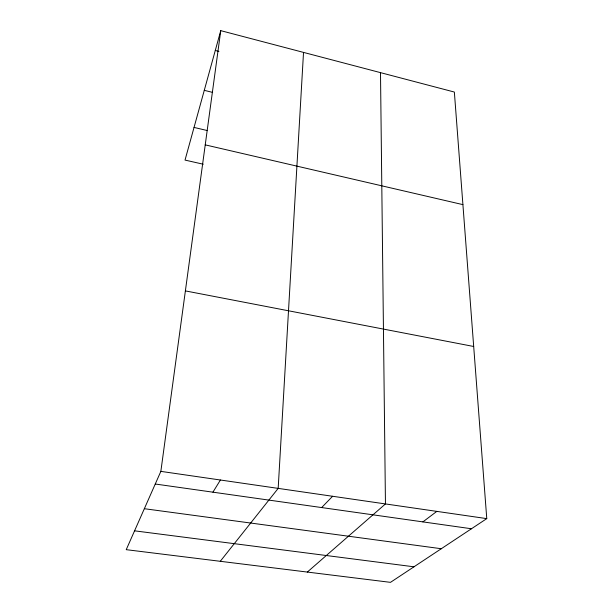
<?xml version="1.0" encoding="UTF-8"?>
<svg xmlns="http://www.w3.org/2000/svg" width="613" height="613" viewBox="0 0 613 613"><rect width="100%" height="100%" fill="white"/><g stroke="black" fill="none" stroke-linecap="round" stroke-linejoin="round"><path stroke-width="0.92" d="M303.527 52.404L278.179 488.385L220.274 561.301M160.851 471.374L220.757 30.65L454.356 92.05L486.768 518.621L390.489 582.35L126.232 549.669L160.851 471.374L486.768 518.621M220.757 30.65L185.026 160.085L203.263 164.223M212.918 492.17L220.419 480.01M321.656 507.564L332.598 496.269M307.328 572.067L385.454 503.932L380.497 72.641M422.886 521.885L436.824 511.38M134.561 530.827L413.974 566.803M144.346 508.706L441.291 548.727M155.265 484.017L471.451 528.758M185.387 290.899L473.688 346.483M205.232 144.867L462.907 204.635M194.045 127.427L207.048 130.492M204.282 90.341L212.634 92.394M215.286 50.473L218.925 51.408"/></g></svg>
